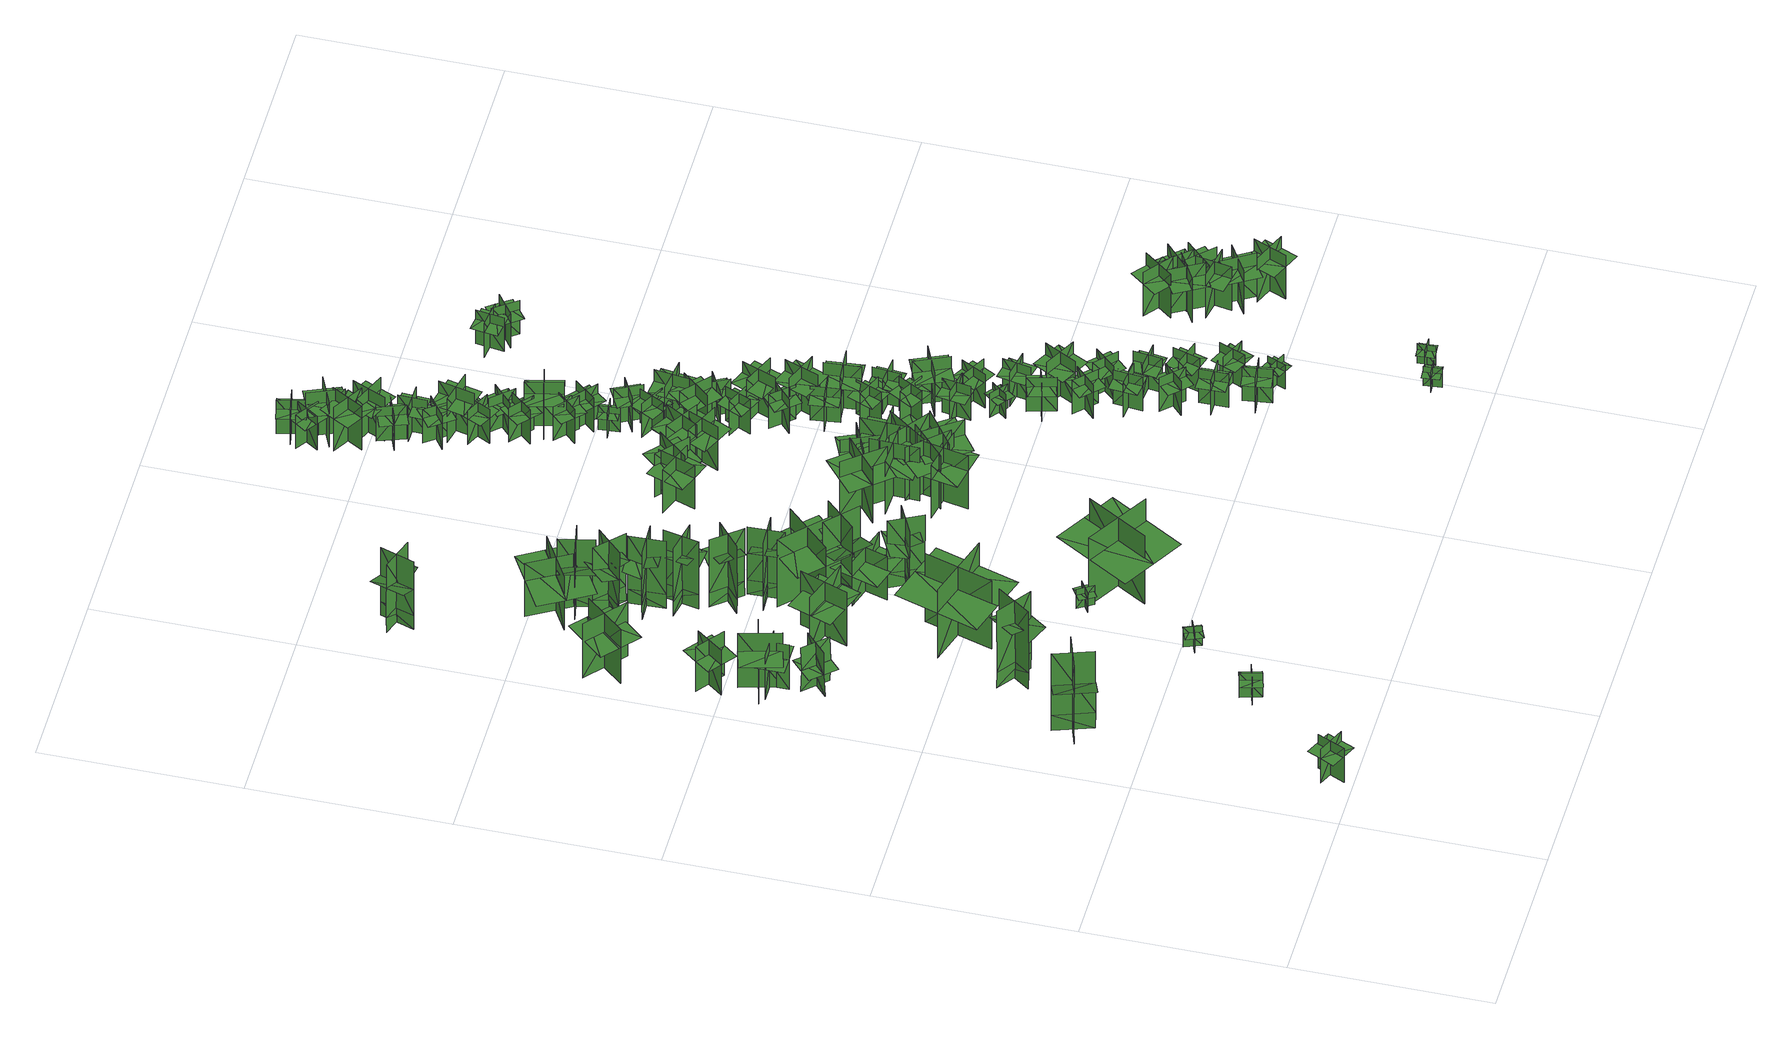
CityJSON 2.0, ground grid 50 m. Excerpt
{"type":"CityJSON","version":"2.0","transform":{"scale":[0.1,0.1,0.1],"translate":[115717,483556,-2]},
"CityObjects":{
"tree1":{"type":"SolitaryVegetationObject","geometry":[{"type":"MultiSurface","lod":"1","boundaries":[[[0,1,2]],[[0,2,3]],[[4,5,6]],[[4,6,7]],[[8,9,10]],[[8,10,11]],[[8,11,12]],[[8,12,13]]]}]},
"tree2":{"type":"SolitaryVegetationObject","geometry":[{"type":"MultiSurface","lod":"1","boundaries":[[[14,15,16]],[[14,16,17]],[[18,19,20]],[[18,20,21]],[[22,23,19]],[[22,19,18]],[[24,25,15]],[[24,15,14]],[[26,27,28]],[[26,28,29]],[[30,31,32]],[[30,32,33]]]}]},
"tree3":{"type":"SolitaryVegetationObject","geometry":[{"type":"MultiSurface","lod":"1","boundaries":[[[34,35,36]],[[34,36,37]],[[38,39,40]],[[38,40,41]],[[42,43,44]],[[42,44,45]],[[42,45,46]],[[42,46,47]]]}]},
"tree4":{"type":"SolitaryVegetationObject","geometry":[{"type":"MultiSurface","lod":"1","boundaries":[[[48,49,50]],[[48,50,51]],[[52,53,54]],[[52,54,55]],[[56,57,53]],[[56,53,52]],[[58,59,49]],[[58,49,48]],[[48,49,60]],[[48,60,61]],[[48,62,63]],[[48,63,49]]]}]},
"tree5":{"type":"SolitaryVegetationObject","geometry":[{"type":"MultiSurface","lod":"1","boundaries":[[[64,65,66]],[[64,66,67]],[[68,69,70]],[[68,70,71]],[[72,73,74]],[[72,74,75]],[[72,76,77]],[[72,77,73]]]}]},
"tree6":{"type":"SolitaryVegetationObject","geometry":[{"type":"MultiSurface","lod":"1","boundaries":[[[78,79,80]],[[78,80,81]],[[82,83,84]],[[82,84,85]],[[86,87,88]],[[86,88,89]],[[86,90,91]],[[86,91,87]]]}]},
"tree7":{"type":"SolitaryVegetationObject","geometry":[{"type":"MultiSurface","lod":"1","boundaries":[[[92,93,94]],[[92,94,95]],[[96,97,98]],[[96,98,99]],[[100,101,97]],[[100,97,96]],[[102,103,93]],[[102,93,92]],[[104,105,106]],[[104,106,107]],[[108,109,110]],[[108,110,111]]]}]},
"tree8":{"type":"SolitaryVegetationObject","geometry":[{"type":"MultiSurface","lod":"1","boundaries":[[[112,113,114]],[[112,114,115]],[[116,117,118]],[[116,118,119]],[[120,121,122]],[[120,122,123]],[[120,124,125]],[[120,125,121]]]}]},
"tree9":{"type":"SolitaryVegetationObject","geometry":[{"type":"MultiSurface","lod":"1","boundaries":[[[126,127,128]],[[126,128,129]],[[130,131,132]],[[130,132,133]],[[134,135,136]],[[134,136,137]],[[134,135,138]],[[134,138,139]]]}]},
"tree10":{"type":"SolitaryVegetationObject","geometry":[{"type":"MultiSurface","lod":"1","boundaries":[[[140,141,142]],[[140,142,143]],[[144,145,146]],[[144,146,147]],[[148,149,150]],[[148,150,151]],[[148,151,152]],[[148,152,153]]]}]},
"tree11":{"type":"SolitaryVegetationObject","geometry":[{"type":"MultiSurface","lod":"1","boundaries":[[[154,155,156]],[[154,156,157]],[[158,159,160]],[[158,160,161]],[[162,163,164]],[[162,164,165]],[[162,165,166]],[[162,166,167]]]}]},
"tree12":{"type":"SolitaryVegetationObject","geometry":[{"type":"MultiSurface","lod":"1","boundaries":[[[168,169,170]],[[168,170,171]],[[172,173,174]],[[172,174,175]],[[176,177,178]],[[176,178,179]],[[176,177,180]],[[176,180,181]]]}]},
"tree13":{"type":"SolitaryVegetationObject","geometry":[{"type":"MultiSurface","lod":"1","boundaries":[[[182,183,184]],[[182,184,185]],[[186,187,188]],[[186,188,189]],[[190,191,192]],[[190,192,193]],[[190,193,194]],[[190,194,195]]]}]},
"tree14":{"type":"SolitaryVegetationObject","geometry":[{"type":"MultiSurface","lod":"1","boundaries":[[[196,197,198]],[[196,198,199]],[[200,201,202]],[[200,202,203]],[[204,205,201]],[[204,201,200]],[[206,207,197]],[[206,197,196]],[[208,209,210]],[[208,210,211]],[[212,213,214]],[[212,214,215]]]}]},
"tree15":{"type":"SolitaryVegetationObject","geometry":[{"type":"MultiSurface","lod":"1","boundaries":[[[216,217,218]],[[216,218,219]],[[220,221,222]],[[220,222,223]],[[224,225,221]],[[224,221,220]],[[226,227,217]],[[226,217,216]],[[228,229,230]],[[228,230,231]],[[232,233,234]],[[232,234,235]]]}]},
"tree16":{"type":"SolitaryVegetationObject","geometry":[{"type":"MultiSurface","lod":"1","boundaries":[[[236,237,238]],[[236,238,239]],[[240,241,242]],[[240,242,243]],[[244,245,246]],[[244,246,247]],[[244,247,248]],[[244,248,249]]]}]},
"tree17":{"type":"SolitaryVegetationObject","geometry":[{"type":"MultiSurface","lod":"1","boundaries":[[[250,251,252]],[[250,252,253]],[[254,255,256]],[[254,256,257]],[[258,259,255]],[[258,255,254]],[[260,261,251]],[[260,251,250]],[[262,263,264]],[[262,264,265]],[[266,267,268]],[[266,268,269]]]}]},
"tree18":{"type":"SolitaryVegetationObject","geometry":[{"type":"MultiSurface","lod":"1","boundaries":[[[270,271,272]],[[270,272,273]],[[274,275,276]],[[274,276,277]],[[278,279,275]],[[278,275,274]],[[280,281,271]],[[280,271,270]],[[282,283,284]],[[282,284,285]],[[286,287,288]],[[286,288,289]]]}]},
"tree19":{"type":"SolitaryVegetationObject","geometry":[{"type":"MultiSurface","lod":"1","boundaries":[[[290,291,292]],[[290,292,293]],[[294,295,296]],[[294,296,297]],[[298,299,295]],[[298,295,294]],[[300,301,291]],[[300,291,290]],[[302,303,304]],[[302,304,305]],[[306,307,308]],[[306,308,309]]]}]},
"tree20":{"type":"SolitaryVegetationObject","geometry":[{"type":"MultiSurface","lod":"1","boundaries":[[[310,311,312]],[[310,312,313]],[[314,315,316]],[[314,316,317]],[[318,319,315]],[[318,315,314]],[[320,321,311]],[[320,311,310]],[[322,323,324]],[[322,324,325]],[[326,327,328]],[[326,328,329]]]}]},
"tree21":{"type":"SolitaryVegetationObject","geometry":[{"type":"MultiSurface","lod":"1","boundaries":[[[330,331,332]],[[330,332,333]],[[334,335,336]],[[334,336,337]],[[338,339,335]],[[338,335,334]],[[340,341,331]],[[340,331,330]],[[342,343,344]],[[342,344,345]],[[346,347,348]],[[346,348,349]]]}]},
"tree22":{"type":"SolitaryVegetationObject","geometry":[{"type":"MultiSurface","lod":"1","boundaries":[[[350,351,352]],[[350,352,353]],[[354,355,356]],[[354,356,357]],[[358,359,355]],[[358,355,354]],[[360,361,351]],[[360,351,350]],[[362,363,364]],[[362,364,365]],[[366,367,368]],[[366,368,369]]]}]},
"tree23":{"type":"SolitaryVegetationObject","geometry":[{"type":"MultiSurface","lod":"1","boundaries":[[[370,371,372]],[[370,372,373]],[[374,375,376]],[[374,376,377]],[[378,379,380]],[[378,380,381]],[[378,381,382]],[[378,382,383]]]}]},
"tree24":{"type":"SolitaryVegetationObject","geometry":[{"type":"MultiSurface","lod":"1","boundaries":[[[384,385,386]],[[384,386,387]],[[388,389,390]],[[388,390,391]],[[392,393,394]],[[392,394,395]],[[392,395,396]],[[392,396,397]]]}]},
"tree25":{"type":"SolitaryVegetationObject","geometry":[{"type":"MultiSurface","lod":"1","boundaries":[[[398,399,400]],[[398,400,401]],[[402,403,404]],[[402,404,405]],[[406,407,408]],[[406,408,409]],[[406,409,410]],[[406,410,411]]]}]},
"tree26":{"type":"SolitaryVegetationObject","geometry":[{"type":"MultiSurface","lod":"1","boundaries":[[[412,413,414]],[[412,414,415]],[[416,417,418]],[[416,418,419]],[[420,421,417]],[[420,417,416]],[[422,423,413]],[[422,413,412]],[[424,425,426]],[[424,426,427]],[[428,429,430]],[[428,430,431]]]}]},
"tree27":{"type":"SolitaryVegetationObject","geometry":[{"type":"MultiSurface","lod":"1","boundaries":[[[432,433,434]],[[432,434,435]],[[436,437,438]],[[436,438,439]],[[440,441,442]],[[440,442,443]],[[440,443,444]],[[440,444,445]]]}]},
"tree28":{"type":"SolitaryVegetationObject","geometry":[{"type":"MultiSurface","lod":"1","boundaries":[[[446,447,448]],[[446,448,449]],[[450,451,452]],[[450,452,453]],[[454,455,456]],[[454,456,457]],[[454,457,458]],[[454,458,459]]]}]},
"tree29":{"type":"SolitaryVegetationObject","geometry":[{"type":"MultiSurface","lod":"1","boundaries":[[[460,461,462]],[[460,462,463]],[[464,465,466]],[[464,466,467]],[[468,469,470]],[[468,470,471]],[[468,471,472]],[[468,472,473]]]}]},
"tree30":{"type":"SolitaryVegetationObject","geometry":[{"type":"MultiSurface","lod":"1","boundaries":[[[474,475,476]],[[474,476,477]],[[478,479,480]],[[478,480,481]],[[482,483,484]],[[482,484,485]],[[482,485,486]],[[482,486,487]]]}]},
"tree31":{"type":"SolitaryVegetationObject","geometry":[{"type":"MultiSurface","lod":"1","boundaries":[[[488,489,490]],[[488,490,491]],[[492,493,494]],[[492,494,495]],[[496,497,498]],[[496,498,499]],[[496,499,500]],[[496,500,501]]]}]},
"tree32":{"type":"SolitaryVegetationObject","geometry":[{"type":"MultiSurface","lod":"1","boundaries":[[[502,503,504]],[[502,504,505]],[[506,507,508]],[[506,508,509]],[[510,511,512]],[[510,512,513]],[[510,513,514]],[[510,514,515]]]}]},
"tree33":{"type":"SolitaryVegetationObject","geometry":[{"type":"MultiSurface","lod":"1","boundaries":[[[516,517,518]],[[516,518,519]],[[520,521,522]],[[520,522,523]],[[524,525,526]],[[524,526,527]],[[524,527,528]],[[524,528,529]]]}]},
"tree34":{"type":"SolitaryVegetationObject","geometry":[{"type":"MultiSurface","lod":"1","boundaries":[[[530,531,532]],[[530,532,533]],[[534,535,536]],[[534,536,537]],[[538,539,540]],[[538,540,541]],[[538,541,542]],[[538,542,543]]]}]},
"tree35":{"type":"SolitaryVegetationObject","geometry":[{"type":"MultiSurface","lod":"1","boundaries":[[[544,545,546]],[[544,546,547]],[[548,549,550]],[[548,550,551]],[[552,553,554]],[[552,554,555]],[[552,555,556]],[[552,556,557]]]}]},
"tree36":{"type":"SolitaryVegetationObject","geometry":[{"type":"MultiSurface","lod":"1","boundaries":[[[558,559,560]],[[558,560,561]],[[562,563,564]],[[562,564,565]],[[566,567,568]],[[566,568,569]],[[566,569,570]],[[566,570,571]]]}]},
"tree37":{"type":"SolitaryVegetationObject","geometry":[{"type":"MultiSurface","lod":"1","boundaries":[[[572,573,574]],[[572,574,575]],[[576,577,578]],[[576,578,579]],[[580,581,582]],[[580,582,583]],[[580,583,584]],[[580,584,585]]]}]},
"tree38":{"type":"SolitaryVegetationObject","geometry":[{"type":"MultiSurface","lod":"1","boundaries":[[[586,587,588]],[[586,588,589]],[[590,591,592]],[[590,592,593]],[[594,595,596]],[[594,596,597]],[[594,597,598]],[[594,598,599]]]}]},
"tree39":{"type":"SolitaryVegetationObject","geometry":[{"type":"MultiSurface","lod":"1","boundaries":[[[600,601,602]],[[600,602,603]],[[604,605,606]],[[604,606,607]],[[608,609,610]],[[608,610,611]],[[608,611,612]],[[608,612,613]]]}]},
"tree40":{"type":"SolitaryVegetationObject","geometry":[{"type":"MultiSurface","lod":"1","boundaries":[[[614,615,616]],[[614,616,617]],[[618,619,620]],[[618,620,621]],[[622,623,624]],[[622,624,625]],[[622,625,626]],[[622,626,627]]]}]},
"tree41":{"type":"SolitaryVegetationObject","geometry":[{"type":"MultiSurface","lod":"1","boundaries":[[[628,629,630]],[[628,630,631]],[[632,633,634]],[[632,634,635]],[[636,637,638]],[[636,638,639]],[[636,639,640]],[[636,640,641]]]}]},
"tree42":{"type":"SolitaryVegetationObject","geometry":[{"type":"MultiSurface","lod":"1","boundaries":[[[642,643,644]],[[642,644,645]],[[646,647,648]],[[646,648,649]],[[650,651,652]],[[650,652,653]],[[650,653,654]],[[650,654,655]]]}]},
"tree43":{"type":"SolitaryVegetationObject","geometry":[{"type":"MultiSurface","lod":"1","boundaries":[[[656,657,658]],[[656,658,659]],[[660,661,662]],[[660,662,663]],[[664,665,666]],[[664,666,667]],[[664,667,668]],[[664,668,669]]]}]},
"tree44":{"type":"SolitaryVegetationObject","geometry":[{"type":"MultiSurface","lod":"1","boundaries":[[[670,671,672]],[[670,672,673]],[[674,675,676]],[[674,676,677]],[[678,679,680]],[[678,680,681]],[[678,681,682]],[[678,682,683]]]}]},
"tree45":{"type":"SolitaryVegetationObject","geometry":[{"type":"MultiSurface","lod":"1","boundaries":[[[684,685,686]],[[684,686,687]],[[688,689,690]],[[688,690,691]],[[692,693,694]],[[692,694,695]],[[692,695,696]],[[692,696,697]]]}]},
"tree46":{"type":"SolitaryVegetationObject","geometry":[{"type":"MultiSurface","lod":"1","boundaries":[[[698,699,700]],[[698,700,701]],[[702,703,704]],[[702,704,705]],[[706,707,708]],[[706,708,709]],[[706,709,710]],[[706,710,711]]]}]},
"tree47":{"type":"SolitaryVegetationObject","geometry":[{"type":"MultiSurface","lod":"1","boundaries":[[[712,713,714]],[[712,714,715]],[[716,717,718]],[[716,718,719]],[[720,721,722]],[[720,722,723]],[[720,723,724]],[[720,724,725]]]}]},
"tree48":{"type":"SolitaryVegetationObject","geometry":[{"type":"MultiSurface","lod":"1","boundaries":[[[726,727,728]],[[726,728,729]],[[730,731,732]],[[730,732,733]],[[734,735,736]],[[734,736,737]],[[734,737,738]],[[734,738,739]]]}]},
"tree49":{"type":"SolitaryVegetationObject","geometry":[{"type":"MultiSurface","lod":"1","boundaries":[[[740,741,742]],[[740,742,743]],[[744,745,746]],[[744,746,747]],[[748,749,750]],[[748,750,751]],[[748,751,752]],[[748,752,753]]]}]},
"tree50":{"type":"SolitaryVegetationObject","geometry":[{"type":"MultiSurface","lod":"1","boundaries":[[[754,755,756]],[[754,756,757]],[[758,759,760]],[[758,760,761]],[[762,763,764]],[[762,764,765]],[[762,765,766]],[[762,766,767]]]}]},
"tree51":{"type":"SolitaryVegetationObject","geometry":[{"type":"MultiSurface","lod":"1","boundaries":[[[768,769,770]],[[768,770,771]],[[772,773,774]],[[772,774,775]],[[776,777,778]],[[776,778,779]],[[776,779,780]],[[776,780,781]]]}]},
"tree52":{"type":"SolitaryVegetationObject","geometry":[{"type":"MultiSurface","lod":"1","boundaries":[[[782,783,784]],[[782,784,785]],[[786,787,788]],[[786,788,789]],[[790,791,792]],[[790,792,793]],[[790,793,794]],[[790,794,795]]]}]},
"tree53":{"type":"SolitaryVegetationObject","geometry":[{"type":"MultiSurface","lod":"1","boundaries":[[[796,797,798]],[[796,798,799]],[[800,801,802]],[[800,802,803]],[[804,805,806]],[[804,806,807]],[[804,807,808]],[[804,808,809]]]}]},
"tree54":{"type":"SolitaryVegetationObject","geometry":[{"type":"MultiSurface","lod":"1","boundaries":[[[810,811,812]],[[810,812,813]],[[814,815,816]],[[814,816,817]],[[818,819,820]],[[818,820,821]],[[818,821,822]],[[818,822,823]]]}]},
"tree55":{"type":"SolitaryVegetationObject","geometry":[{"type":"MultiSurface","lod":"1","boundaries":[[[824,825,826]],[[824,826,827]],[[828,829,830]],[[828,830,831]],[[832,833,834]],[[832,834,835]],[[832,835,836]],[[832,836,837]]]}]},
"tree56":{"type":"SolitaryVegetationObject","geometry":[{"type":"MultiSurface","lod":"1","boundaries":[[[838,839,840]],[[838,840,841]],[[842,843,844]],[[842,844,845]],[[846,847,848]],[[846,848,849]],[[846,849,850]],[[846,850,851]]]}]},
"tree57":{"type":"SolitaryVegetationObject","geometry":[{"type":"MultiSurface","lod":"1","boundaries":[[[852,853,854]],[[852,854,855]],[[856,857,858]],[[856,858,859]],[[860,861,862]],[[860,862,863]],[[860,863,864]],[[860,864,865]]]}]},
"tree58":{"type":"SolitaryVegetationObject","geometry":[{"type":"MultiSurface","lod":"1","boundaries":[[[866,867,868]],[[866,868,869]],[[870,871,872]],[[870,872,873]],[[874,875,876]],[[874,876,877]],[[874,877,878]],[[874,878,879]]]}]},
"tree59":{"type":"SolitaryVegetationObject","geometry":[{"type":"MultiSurface","lod":"1","boundaries":[[[880,881,882]],[[880,882,883]],[[884,885,886]],[[884,886,887]],[[888,889,890]],[[888,890,891]],[[888,891,892]],[[888,892,893]]]}]},
"tree60":{"type":"SolitaryVegetationObject","geometry":[{"type":"MultiSurface","lod":"1","boundaries":[[[894,895,896]],[[894,896,897]],[[898,899,900]],[[898,900,901]],[[902,903,904]],[[902,904,905]],[[902,905,906]],[[902,906,907]]]}]},
"tree61":{"type":"SolitaryVegetationObject","geometry":[{"type":"MultiSurface","lod":"1","boundaries":[[[908,909,910]],[[908,910,911]],[[912,913,914]],[[912,914,915]],[[916,917,918]],[[916,918,919]],[[916,919,920]],[[916,920,921]]]}]},
"tree62":{"type":"SolitaryVegetationObject","geometry":[{"type":"MultiSurface","lod":"1","boundaries":[[[922,923,924]],[[922,924,925]],[[926,927,928]],[[926,928,929]],[[930,931,932]],[[930,932,933]],[[930,933,934]],[[930,934,935]]]}]},
"tree63":{"type":"SolitaryVegetationObject","geometry":[{"type":"MultiSurface","lod":"1","boundaries":[[[936,937,938]],[[936,938,939]],[[940,941,942]],[[940,942,943]],[[944,945,946]],[[944,946,947]],[[944,947,948]],[[944,948,949]]]}]},
"tree64":{"type":"SolitaryVegetationObject","geometry":[{"type":"MultiSurface","lod":"1","boundaries":[[[950,951,952]],[[950,952,953]],[[954,955,956]],[[954,956,957]],[[958,959,960]],[[958,960,961]],[[958,961,962]],[[958,962,963]]]}]},
"tree65":{"type":"SolitaryVegetationObject","geometry":[{"type":"MultiSurface","lod":"1","boundaries":[[[964,965,966]],[[964,966,967]],[[968,969,970]],[[968,970,971]],[[972,973,974]],[[972,974,975]],[[972,975,976]],[[972,976,977]]]}]},
"tree66":{"type":"SolitaryVegetationObject","geometry":[{"type":"MultiSurface","lod":"1","boundaries":[[[978,979,980]],[[978,980,981]],[[982,983,984]],[[982,984,985]],[[986,987,988]],[[986,988,989]],[[986,989,990]],[[986,990,991]]]}]},
"tree67":{"type":"SolitaryVegetationObject","geometry":[{"type":"MultiSurface","lod":"1","boundaries":[[[992,993,994]],[[992,994,995]],[[996,997,998]],[[996,998,999]],[[1000,1001,1002]],[[1000,1002,1003]],[[1000,1003,1004]],[[1000,1004,1005]]]}]},
"tree68":{"type":"SolitaryVegetationObject","geometry":[{"type":"MultiSurface","lod":"1","boundaries":[[[1006,1007,1008]],[[1006,1008,1009]],[[1010,1011,1012]],[[1010,1012,1013]],[[1014,1015,1016]],[[1014,1016,1017]],[[1014,1017,1018]],[[1014,1018,1019]]]}]},
"tree69":{"type":"SolitaryVegetationObject","geometry":[{"type":"MultiSurface","lod":"1","boundaries":[[[1020,1021,1022]],[[1020,1022,1023]],[[1024,1025,1026]],[[1024,1026,1027]],[[1028,1029,1030]],[[1028,1030,1031]],[[1028,1031,1032]],[[1028,1032,1033]]]}]},
"tree70":{"type":"SolitaryVegetationObject","geometry":[{"type":"MultiSurface","lod":"1","boundaries":[[[1034,1035,1036]],[[1034,1036,1037]],[[1038,1039,1040]],[[1038,1040,1041]],[[1042,1043,1044]],[[1042,1044,1045]],[[1042,1045,1046]],[[1042,1046,1047]]]}]},
"tree71":{"type":"SolitaryVegetationObject","geometry":[{"type":"MultiSurface","lod":"1","boundaries":[[[1048,1049,1050]],[[1048,1050,1051]],[[1052,1053,1054]],[[1052,1054,1055]],[[1056,1057,1058]],[[1056,1058,1059]],[[1056,1059,1060]],[[1056,1060,1061]]]}]},
"tree72":{"type":"SolitaryVegetationObject","geometry":[{"type":"MultiSurface","lod":"1","boundaries":[[[1062,1063,1064]],[[1062,1064,1065]],[[1066,1067,1068]],[[1066,1068,1069]],[[1070,1071,1072]],[[1070,1072,1073]],[[1070,1073,1074]],[[1070,1074,1075]]]}]},
"tree73":{"type":"SolitaryVegetationObject","geometry":[{"type":"MultiSurface","lod":"1","boundaries":[[[1076,1077,1078]],[[1076,1078,1079]],[[1080,1081,1082]],[[1080,1082,1083]],[[1084,1085,1086]],[[1084,1086,1087]],[[1084,1087,1088]],[[1084,1088,1089]]]}]},
"tree74":{"type":"SolitaryVegetationObject","geometry":[{"type":"MultiSurface","lod":"1","boundaries":[[[1090,1091,1092]],[[1090,1092,1093]],[[1094,1095,1096]],[[1094,1096,1097]],[[1098,1099,1100]],[[1098,1100,1101]],[[1098,1101,1102]],[[1098,1102,1103]]]}]},
"tree75":{"type":"SolitaryVegetationObject","geometry":[{"type":"MultiSurface","lod":"1","boundaries":[[[1104,1105,1106]],[[1104,1106,1107]],[[1108,1109,1110]],[[1108,1110,1111]],[[1112,1113,1114]],[[1112,1114,1115]],[[1112,1115,1116]],[[1112,1116,1117]]]}]},
"tree76":{"type":"SolitaryVegetationObject","geometry":[{"type":"MultiSurface","lod":"1","boundaries":[[[1118,1119,1120]],[[1118,1120,1121]],[[1122,1123,1124]],[[1122,1124,1125]],[[1126,1127,1128]],[[1126,1128,1129]],[[1126,1129,1130]],[[1126,1130,1131]]]}]},
"tree77":{"type":"SolitaryVegetationObject","geometry":[{"type":"MultiSurface","lod":"1","boundaries":[[[1132,1133,1134]],[[1132,1134,1135]],[[1136,1137,1138]],[[1136,1138,1139]],[[1140,1141,1142]],[[1140,1142,1143]],[[1140,1143,1144]],[[1140,1144,1145]]]}]},
"tree78":{"type":"SolitaryVegetationObject","geometry":[{"type":"MultiSurface","lod":"1","boundaries":[[[1146,1147,1148]],[[1146,1148,1149]],[[1150,1151,1152]],[[1150,1152,1153]],[[1154,1155,1156]],[[1154,1156,1157]],[[1154,1157,1158]],[[1154,1158,1159]]]}]},
"tree79":{"type":"SolitaryVegetationObject","geometry":[{"type":"MultiSurface","lod":"1","boundaries":[[[1160,1161,1162]],[[1160,1162,1163]],[[1164,1165,1166]],[[1164,1166,1167]],[[1168,1169,1170]],[[1168,1170,1171]],[[1168,1171,1172]],[[1168,1172,1173]]]}]},
"tree80":{"type":"SolitaryVegetationObject","geometry":[{"type":"MultiSurface","lod":"1","boundaries":[[[1174,1175,1176]],[[1174,1176,1177]],[[1178,1179,1180]],[[1178,1180,1181]],[[1182,1183,1184]],[[1182,1184,1185]],[[1182,1185,1186]],[[1182,1186,1187]]]}]},
"tree81":{"type":"SolitaryVegetationObject","geometry":[{"type":"MultiSurface","lod":"1","boundaries":[[[1188,1189,1190]],[[1188,1190,1191]],[[1192,1193,1194]],[[1192,1194,1195]],[[1196,1197,1198]],[[1196,1198,1199]],[[1196,1199,1200]],[[1196,1200,1201]]]}]},
"tree82":{"type":"SolitaryVegetationObject","geometry":[{"type":"MultiSurface","lod":"1","boundaries":[[[1202,1203,1204]],[[1202,1204,1205]],[[1206,1207,1208]],[[1206,1208,1209]],[[1210,1211,1212]],[[1210,1212,1213]],[[1210,1213,1214]],[[1210,1214,1215]]]}]},
"tree83":{"type":"SolitaryVegetationObject","geometry":[{"type":"MultiSurface","lod":"1","boundaries":[[[1216,1217,1218]],[[1216,1218,1219]],[[1220,1221,1222]],[[1220,1222,1223]],[[1224,1225,1226]],[[1224,1226,1227]],[[1224,1227,1228]],[[1224,1228,1229]]]}]},
"tree84":{"type":"SolitaryVegetationObject","geometry":[{"type":"MultiSurface","lod":"1","boundaries":[[[1230,1231,1232]],[[1230,1232,1233]],[[1234,1235,1236]],[[1234,1236,1237]],[[1238,1239,1240]],[[1238,1240,1241]],[[1238,1241,1242]],[[1238,1242,1243]]]}]},
"tree85":{"type":"SolitaryVegetationObject","geometry":[{"type":"MultiSurface","lod":"1","boundaries":[[[1244,1245,1246]],[[1244,1246,1247]],[[1248,1249,1250]],[[1248,1250,1251]],[[1252,1253,1254]],[[1252,1254,1255]],[[1252,1255,1256]],[[1252,1256,1257]]]}]},
"tree86":{"type":"SolitaryVegetationObject","geometry":[{"type":"MultiSurface","lod":"1","boundaries":[[[1258,1259,1260]],[[1258,1260,1261]],[[1262,1263,1264]],[[1262,1264,1265]],[[1266,1267,1268]],[[1266,1268,1269]],[[1266,1269,1270]],[[1266,1270,1271]]]}]},
"tree87":{"type":"SolitaryVegetationObject","geometry":[{"type":"MultiSurface","lod":"1","boundaries":[[[1272,1273,1274]],[[1272,1274,1275]],[[1276,1277,1278]],[[1276,1278,1279]],[[1280,1281,1282]],[[1280,1282,1283]],[[1280,1283,1284]],[[1280,1284,1285]]]}]},
"tree88":{"type":"SolitaryVegetationObject","geometry":[{"type":"MultiSurface","lod":"1","boundaries":[[[1286,1287,1288]],[[1286,1288,1289]],[[1290,1291,1292]],[[1290,1292,1293]],[[1294,1295,1296]],[[1294,1296,1297]],[[1294,1297,1298]],[[1294,1298,1299]]]}]},
"tree89":{"type":"SolitaryVegetationObject","geometry":[{"type":"MultiSurface","lod":"1","boundaries":[[[1300,1301,1302]],[[1300,1302,1303]],[[1304,1305,1306]],[[1304,1306,1307]],[[1308,1309,1310]],[[1308,1310,1311]],[[1308,1311,1312]],[[1308,1312,1313]]]}]},
"tree90":{"type":"SolitaryVegetationObject","geometry":[{"type":"MultiSurface","lod":"1","boundaries":[[[1314,1315,1316]],[[1314,1316,1317]],[[1318,1319,1320]],[[1318,1320,1321]],[[1322,1323,1324]],[[1322,1324,1325]],[[1322,1325,1326]],[[1322,1326,1327]]]}]},
"tree91":{"type":"SolitaryVegetationObject","geometry":[{"type":"MultiSurface","lod":"1","boundaries":[[[1328,1329,1330]],[[1328,1330,1331]],[[1332,1333,1334]],[[1332,1334,1335]],[[1336,1337,1338]],[[1336,1338,1339]],[[1336,1339,1340]],[[1336,1340,1341]]]}]},
"tree92":{"type":"SolitaryVegetationObject","geometry":[{"type":"MultiSurface","lod":"1","boundaries":[[[1342,1343,1344]],[[1342,1344,1345]],[[1346,1347,1348]],[[1346,1348,1349]],[[1350,1351,1352]],[[1350,1352,1353]],[[1350,1353,1354]],[[1350,1354,1355]]]}]},
"tree93":{"type":"SolitaryVegetationObject","geometry":[{"type":"MultiSurface","lod":"1","boundaries":[[[1356,1357,1358]],[[1356,1358,1359]],[[1360,1361,1362]],[[1360,1362,1363]],[[1364,1365,1366]],[[1364,1366,1367]],[[1364,1367,1368]],[[1364,1368,1369]]]}]},
"tree94":{"type":"SolitaryVegetationObject","geometry":[{"type":"MultiSurface","lod":"1","boundaries":[[[1370,1371,1372]],[[1370,1372,1373]],[[1374,1375,1376]],[[1374,1376,1377]],[[1378,1379,1380]],[[1378,1380,1381]],[[1378,1381,1382]],[[1378,1382,1383]]]}]},
"tree95":{"type":"SolitaryVegetationObject","geometry":[{"type":"MultiSurface","lod":"1","boundaries":[[[1384,1385,1386]],[[1384,1386,1387]],[[1388,1389,1390]],[[1388,1390,1391]],[[1392,1393,1394]],[[1392,1394,1395]],[[1392,1395,1396]],[[1392,1396,1397]]]}]},
"tree96":{"type":"SolitaryVegetationObject","geometry":[{"type":"MultiSurface","lod":"1","boundaries":[[[1398,1399,1400]],[[1398,1400,1401]],[[1402,1403,1404]],[[1402,1404,1405]],[[1406,1407,1408]],[[1406,1408,1409]],[[1406,1409,1410]],[[1406,1410,1411]]]}]},
"tree97":{"type":"SolitaryVegetationObject","geometry":[{"type":"MultiSurface","lod":"1","boundaries":[[[1412,1413,1414]],[[1412,1414,1415]],[[1416,1417,1418]],[[1416,1418,1419]],[[1420,1421,1422]],[[1420,1422,1423]],[[1420,1423,1424]],[[1420,1424,1425]]]}]}
},
"vertices":[
[163,92,19],[131,21,19],[131,21,127],[163,92,127],[115,74,19],[185,42,19],[185,42,127],[115,74,127],[115,74,97],[99,39,97],[169,7,97],[185,42,97],[201,77,97],[131,109,97],
[148,621,89],[114,719,89],[116,720,284],[149,622,284],[183,691,89],[85,658,89],[85,657,284],[183,690,284],[183,690,38],[85,657,38],[149,622,38],[116,720,38],[149,621,184],[115,719,184],[65,702,203],[99,604,203],[120,706,215],[146,633,215],[183,646,225],[157,719,225],
[343,295,9],[397,310,9],[397,310,86],[343,295,86],[375,277,9],[360,330,9],[360,330,86],[375,277,86],[375,277,65],[402,285,65],[387,338,65],[360,330,65],[334,323,65],[349,270,65],
[120,1266,88],[176,1318,88],[149,1347,88],[93,1295,88],[121,1319,88],[173,1263,88],[176,1266,158],[124,1322,158],[124,1322,18],[176,1266,18],[122,1263,18],[178,1315,18],[176,1318,158],[120,1266,158],[146,1237,88],[202,1289,88],
[61,1407,16],[161,1433,16],[161,1433,189],[61,1407,189],[130,1367,16],[103,1468,16],[103,1468,189],[130,1367,189],[130,1367,133],[103,1468,133],[48,1453,133],[75,1352,133],[185,1381,133],[158,1482,133],
[79,1396,16],[164,1397,16],[164,1397,158],[79,1396,158],[126,1350,16],[125,1436,16],[125,1436,158],[126,1350,158],[126,1350,112],[125,1436,112],[78,1435,112],[79,1350,112],[172,1351,112],[172,1436,112],
[317,893,73],[257,809,73],[256,810,268],[316,894,268],[240,880,74],[324,820,74],[325,821,268],[241,881,268],[241,881,22],[325,821,22],[316,894,22],[256,810,22],[316,893,168],[256,809,168],[299,778,187],[359,863,187],[264,821,199],[309,884,199],[277,907,210],[232,843,210],
[70,1499,16],[122,1567,16],[122,1567,158],[70,1499,158],[135,1508,16],[67,1560,16],[67,1560,158],[135,1508,158],[135,1508,112],[67,1560,112],[39,1523,112],[107,1471,112],[163,1545,112],[96,1597,112],
[131,1832,20],[46,1734,20],[46,1734,193],[131,1832,193],[43,1825,20],[141,1741,20],[141,1741,193],[43,1825,193],[128,1835,135],[43,1737,135],[92,1695,135],[176,1792,135],[3,1771,135],[88,1869,135],
[505,455,14],[489,496,14],[489,496,76],[505,455,76],[517,482,14],[476,466,14],[476,466,76],[517,482,76],[517,482,59],[509,503,59],[468,486,59],[476,466,59],[484,445,59],[525,462,59],
[311,1041,18],[311,1041,235],[490,986,235],[490,986,18],[424,1098,18],[424,1098,235],[371,926,235],[371,926,18],[432,1124,164],[343,1152,164],[276,938,164],[366,910,164],[455,882,164],[522,1097,164],
[257,1334,22],[379,1290,22],[379,1290,194],[257,1334,194],[295,1254,22],[339,1376,22],[339,1376,194],[295,1254,194],[256,1330,136],[377,1286,136],[399,1347,136],[278,1391,136],[360,1237,136],[238,1280,136],
[546,767,23],[569,729,23],[569,729,84],[546,767,84],[539,738,23],[577,762,23],[577,762,84],[539,738,84],[539,738,67],[551,719,67],[589,743,67],[577,762,67],[565,780,67],[528,757,67],
[104,2245,68],[132,2331,68],[133,2331,239],[105,2245,239],[165,2276,69],[79,2304,69],[79,2303,239],[165,2275,239],[165,2275,23],[79,2303,23],[105,2245,23],[133,2331,23],[105,2245,151],[133,2331,151],[89,2345,168],[61,2259,168],[129,2319,178],[109,2254,178],[141,2244,188],[162,2309,188],
[253,1790,65],[317,1855,65],[318,1854,235],[254,1789,235],[322,1791,66],[257,1854,66],[256,1854,235],[321,1790,235],[321,1790,20],[256,1854,20],[254,1789,20],[318,1854,20],[254,1790,148],[317,1854,148],[284,1887,165],[221,1822,165],[309,1845,175],[261,1797,175],[286,1773,184],[333,1822,184],
[287,1880,19],[287,1880,189],[213,2006,189],[213,2006,19],[191,1906,19],[191,1906,189],[314,1978,189],[314,1978,19],[172,1895,134],[210,1832,134],[362,1921,134],[325,1985,134],[287,2048,134],[135,1959,134],
[268,1739,65],[359,1744,65],[359,1742,235],[268,1738,235],[319,1693,65],[314,1784,65],[314,1784,235],[318,1693,235],[318,1693,20],[314,1784,20],[268,1738,20],[359,1742,20],[268,1739,148],[359,1743,148],[357,1789,164],[266,1785,164],[346,1742,175],[278,1738,175],[280,1704,184],[348,1708,184],
[282,1852,65],[264,1941,65],[265,1941,235],[283,1853,235],[320,1909,65],[231,1891,65],[231,1890,235],[320,1908,235],[320,1908,20],[231,1890,20],[283,1853,20],[265,1941,20],[283,1852,148],[265,1941,148],[219,1932,164],[238,1843,164],[267,1929,175],[281,1863,175],[315,1870,184],[301,1936,184],
[356,1709,64],[338,1620,64],[336,1620,234],[355,1709,234],[299,1672,64],[387,1653,64],[387,1654,234],[299,1672,234],[299,1672,19],[387,1654,19],[355,1709,19],[336,1620,19],[355,1709,147],[337,1620,147],[382,1611,163],[401,1699,163],[339,1632,174],[353,1699,174],[319,1706,183],[305,1639,183],
[349,1598,64],[407,1528,64],[406,1527,234],[348,1597,234],[342,1529,65],[412,1587,65],[411,1588,234],[342,1530,234],[342,1530,19],[411,1588,19],[348,1597,19],[406,1527,19],[348,1597,147],[406,1527,147],[442,1557,164],[384,1626,164],[398,1537,174],[354,1589,174],[328,1567,183],[372,1515,183],
[512,1276,71],[437,1347,71],[438,1348,265],[513,1277,265],[511,1354,71],[439,1279,71],[440,1278,265],[511,1353,265],[511,1353,19],[440,1278,19],[513,1277,19],[438,1348,19],[513,1276,166],[438,1348,166],[401,1310,184],[477,1238,184],[448,1338,196],[505,1285,196],[532,1314,207],[475,1367,207],
[413,1523,64],[417,1432,64],[416,1432,234],[412,1522,234],[367,1473,64],[457,1476,64],[457,1477,234],[367,1473,234],[367,1473,19],[457,1477,19],[412,1522,19],[416,1432,19],[413,1523,147],[416,1432,147],[462,1434,163],[459,1524,163],[416,1444,174],[412,1512,174],[378,1511,183],[381,1443,183],
[502,1338,15],[390,1445,15],[390,1445,230],[502,1338,230],[500,1441,15],[393,1329,15],[393,1329,230],[500,1441,230],[500,1441,170],[444,1494,170],[337,1382,170],[393,1329,170],[449,1275,170],[556,1387,170],
[736,648,10],[736,648,227],[575,744,227],[575,744,10],[613,619,10],[613,619,227],[705,774,227],[705,774,10],[599,595,156],[679,548,156],[794,741,156],[714,788,156],[633,836,156],[518,643,156],
[434,1276,18],[434,1276,158],[548,1240,158],[548,1240,18],[506,1312,18],[506,1312,158],[472,1202,158],[472,1202,18],[512,1329,113],[454,1347,113],[411,1210,113],[469,1192,113],[526,1174,113],[569,1311,113],
[485,1152,66],[566,1193,66],[567,1192,236],[486,1151,236],[550,1131,66],[510,1212,66],[509,1211,236],[550,1130,236],[550,1130,21],[509,1211,21],[486,1151,21],[567,1192,21],[486,1152,149],[567,1192,149],[546,1234,165],[465,1193,165],[556,1187,176],[495,1156,176],[511,1125,185],[571,1156,185],
[701,749,10],[656,717,10],[656,717,87],[701,749,87],[664,755,10],[697,710,10],[697,710,87],[664,755,87],[664,755,65],[642,739,65],[674,694,65],[697,710,65],[719,727,65],[687,772,65],
[727,1379,16],[805,1285,16],[805,1285,185],[727,1379,185],[719,1298,16],[812,1376,16],[812,1376,185],[719,1298,185],[719,1298,138],[758,1251,138],[851,1329,138],[812,1376,138],[773,1423,138],[680,1345,138],
[891,1147,12],[772,1171,12],[772,1171,181],[891,1147,181],[847,1215,12],[823,1095,12],[823,1095,181],[847,1215,181],[847,1215,134],[787,1227,134],[763,1107,134],[823,1095,134],[882,1083,134],[906,1203,134],
[879,1273,14],[757,1277,14],[757,1277,183],[879,1273,183],[824,1332,14],[820,1211,14],[820,1211,183],[824,1332,183],[824,1332,136],[763,1334,136],[759,1212,136],[820,1211,136],[881,1209,136],[885,1330,136],
[724,1744,19],[630,1779,19],[630,1779,157],[724,1744,157],[696,1805,19],[662,1711,19],[662,1711,157],[696,1805,157],[696,1805,118],[650,1822,118],[615,1729,118],[662,1711,118],[708,1694,118],[743,1787,118],
[894,1240,15],[805,1157,15],[805,1157,184],[894,1240,184],[813,1243,15],[896,1154,15],[896,1154,184],[813,1243,184],[813,1243,137],[768,1202,137],[851,1113,137],[896,1154,137],[940,1196,137],[857,1285,137],
[689,1741,18],[754,1816,18],[754,1816,156],[689,1741,156],[755,1746,18],[680,1811,18],[680,1811,156],[755,1746,156],[755,1746,117],[788,1783,117],[712,1848,117],[680,1811,117],[647,1773,117],[723,1708,117],
[946,1218,16],[847,1147,16],[847,1147,185],[946,1218,185],[866,1231,16],[937,1132,16],[937,1132,185],[866,1231,185],[866,1231,138],[816,1196,138],[887,1097,138],[937,1132,138],[986,1168,138],[915,1267,138],
[832,1404,16],[872,1313,16],[872,1313,154],[832,1404,154],[807,1342,16],[899,1382,16],[899,1382,154],[807,1342,154],[807,1342,115],[827,1297,115],[919,1337,115],[899,1382,115],[878,1428,115],[787,1388,115],
[840,1289,15],[938,1217,15],[938,1217,185],[840,1289,185],[851,1209,15],[924,1307,15],[924,1307,185],[851,1209,185],[851,1209,137],[900,1173,137],[973,1271,137],[924,1307,137],[875,1343,137],[803,1245,137],
[881,1249,15],[885,1370,15],[885,1370,185],[881,1249,185],[941,1304,15],[819,1307,15],[819,1307,185],[941,1304,185],[941,1304,137],[942,1365,137],[821,1368,137],[819,1307,137],[817,1246,137],[939,1243,137],
[804,1691,16],[846,1782,16],[846,1782,155],[804,1691,155],[867,1714,16],[776,1755,16],[776,1755,155],[867,1714,155],[867,1714,116],[887,1759,116],[797,1801,116],[776,1755,116],[755,1710,116],[846,1669,116],
[798,1740,17],[849,1826,17],[849,1826,156],[798,1740,156],[863,1756,17],[777,1807,17],[777,1807,156],[863,1756,156],[863,1756,117],[888,1799,117],[803,1850,117],[777,1807,117],[752,1764,117],[837,1713,117],
[717,2329,17],[775,2372,17],[775,2372,125],[717,2329,125],[769,2322,17],[727,2379,17],[727,2379,125],[769,2322,125],[769,2322,97],[797,2342,97],[754,2400,97],[727,2379,97],[699,2359,97],[741,2301,97],
[708,2485,16],[733,2418,16],[733,2418,124],[708,2485,124],[687,2437,16],[754,2463,16],[754,2463,124],[687,2437,124],[687,2437,96],[699,2405,96],[766,2431,96],[754,2463,96],[741,2495,96],[674,2470,96],
[831,2190,17],[785,2136,17],[785,2136,126],[831,2190,126],[779,2186,17],[834,2139,17],[834,2139,126],[779,2186,126],[779,2186,97],[757,2160,97],[811,2113,97],[834,2139,97],[856,2165,97],[802,2212,97],
[864,2089,14],[815,2036,14],[815,2036,122],[864,2089,122],[812,2087,14],[864,2038,14],[864,2038,122],[812,2087,122],[812,2087,94],[788,2062,94],[840,2012,94],[864,2038,94],[887,2063,94],[835,2112,94],
[747,2276,17],[812,2245,17],[812,2245,125],[747,2276,125],[764,2227,17],[796,2291,17],[796,2291,125],[764,2227,125],[764,2227,97],[795,2212,97],[827,2276,97],[796,2291,97],[765,2307,97],[733,2242,97],
[719,2591,14],[673,2511,14],[673,2511,153],[719,2591,153],[654,2574,14],[734,2527,14],[734,2527,153],[654,2574,153],[654,2574,117],[632,2535,117],[711,2489,117],[734,2527,117],[756,2565,117],[677,2612,117],
[874,1942,18],[869,1993,18],[869,1993,95],[874,1942,95],[898,1972,18],[847,1966,18],[847,1966,95],[898,1972,95],[898,1972,75],[895,1996,75],[844,1991,75],[847,1966,75],[849,1942,75],[900,1947,75],
[650,2612,12],[690,2671,12],[690,2671,120],[650,2612,120],[701,2622,12],[642,2662,12],[642,2662,120],[701,2622,120],[701,2622,92],[721,2650,92],[661,2691,92],[642,2662,92],[623,2634,92],[682,2593,92],
[994,1665,13],[928,1694,13],[928,1694,122],[994,1665,122],[975,1714,13],[946,1648,13],[946,1648,122],[975,1714,122],[975,1714,93],[943,1727,93],[914,1662,93],[946,1648,93],[978,1634,93],[1006,1700,93],
[921,1906,13],[889,1842,13],[889,1842,121],[921,1906,121],[872,1890,13],[936,1857,13],[936,1857,121],[872,1890,121],[872,1890,93],[856,1859,93],[920,1826,93],[936,1857,93],[951,1887,93],[888,1920,93],
[903,1741,15],[963,1811,15],[963,1811,154],[903,1741,154],[970,1747,15],[900,1806,15],[900,1806,154],[970,1747,154],[970,1747,118],[999,1780,118],[929,1840,118],[900,1806,118],[871,1772,118],[942,1713,118],
[967,1560,14],[1021,1608,14],[1021,1608,123],[967,1560,123],[1019,1557,14],[972,1611,14],[972,1611,123],[1019,1557,123],[1019,1557,94],[1045,1580,94],[998,1634,94],[972,1611,94],[946,1589,94],[993,1535,94],
[1062,1491,17],[991,1482,17],[991,1482,125],[1062,1491,125],[1021,1523,17],[1029,1452,17],[1029,1452,125],[1021,1523,125],[1021,1523,97],[987,1519,97],[995,1448,97],[1029,1452,97],[1063,1456,97],[1055,1527,97],
[1090,1377,15],[1024,1404,15],[1024,1404,124],[1090,1377,124],[1070,1425,15],[1043,1359,15],[1043,1359,124],[1070,1425,124],[1070,1425,95],[1038,1438,95],[1011,1372,95],[1043,1359,95],[1074,1345,95],[1102,1412,95],
[1080,1204,16],[1150,1191,16],[1150,1191,125],[1080,1204,125],[1110,1161,16],[1122,1232,16],[1122,1232,125],[1110,1161,125],[1110,1161,96],[1144,1155,96],[1156,1226,96],[1122,1232,96],[1088,1238,96],[1076,1167,96],
[1117,1280,16],[1055,1316,16],[1055,1316,125],[1117,1280,125],[1103,1330,16],[1068,1268,16],[1068,1268,125],[1103,1330,125],[1103,1330,96],[1074,1347,96],[1038,1285,96],[1068,1268,96],[1098,1251,96],[1133,1313,96],
[1128,1119,19],[1169,1087,19],[1169,1087,96],[1128,1119,96],[1133,1082,19],[1165,1122,19],[1165,1122,96],[1133,1082,96],[1133,1082,76],[1153,1066,76],[1184,1107,76],[1165,1122,76],[1145,1137,76],[1114,1097,76],
[1189,973,17],[1170,1042,17],[1170,1042,125],[1189,973,125],[1215,1019,17],[1146,999,17],[1146,999,125],[1215,1019,125],[1215,1019,97],[1206,1052,97],[1137,1032,97],[1146,999,97],[1155,966,97],[1224,985,97],
[778,2268,15],[799,2358,15],[799,2358,154],[778,2268,154],[835,2304,15],[745,2325,15],[745,2325,154],[835,2304,154],[835,2304,118],[845,2347,118],[755,2368,118],[745,2325,118],[735,2282,118],[825,2261,118],
[1245,743,17],[1295,691,17],[1295,691,125],[1245,743,125],[1245,690,17],[1296,740,17],[1296,740,125],[1245,690,125],[1245,690,97],[1269,666,97],[1320,716,97],[1296,740,97],[1272,765,97],[1221,715,97],
[1185,886,17],[1236,937,17],[1236,937,125],[1185,886,125],[1238,887,17],[1187,937,17],[1187,937,125],[1238,887,125],[1238,887,97],[1262,911,97],[1211,961,97],[1187,937,97],[1162,912,97],[1214,862,97],
[1335,625,16],[1263,623,16],[1263,623,124],[1335,625,124],[1297,661,16],[1298,589,16],[1298,589,124],[1297,661,124],[1297,661,96],[1262,660,96],[1264,589,96],[1298,589,96],[1333,590,96],[1331,662,96],
[761,2376,14],[763,2447,14],[763,2447,122],[761,2376,122],[799,2412,14],[727,2414,14],[727,2414,122],[799,2412,122],[799,2412,94],[800,2446,94],[728,2448,94],[727,2414,94],[726,2379,94],[798,2377,94],
[799,2239,17],[848,2186,17],[848,2186,125],[799,2239,125],[797,2187,17],[850,2235,17],[850,2235,125],[797,2187,125],[797,2187,97],[820,2161,97],[873,2210,97],[850,2235,97],[827,2261,97],[774,2212,97],
[1279,812,16],[1208,820,16],[1208,820,124],[1279,812,124],[1246,853,16],[1239,781,16],[1239,781,124],[1246,853,124],[1246,853,96],[1211,856,96],[1204,785,96],[1239,781,96],[1273,778,96],[1280,849,96],
[751,2624,12],[666,2588,12],[666,2588,151],[751,2624,151],[688,2649,12],[724,2564,12],[724,2564,151],[688,2649,151],[688,2649,115],[647,2632,115],[683,2547,115],[724,2564,115],[765,2582,115],[729,2667,115],
[1294,524,18],[1365,534,18],[1365,534,126],[1294,524,126],[1336,493,18],[1326,564,18],[1326,564,126],[1336,493,126],[1336,493,98],[1370,498,98],[1360,569,98],[1326,564,98],[1292,559,98],[1302,488,98],
[716,2467,14],[753,2552,14],[753,2552,153],[716,2467,153],[779,2492,14],[694,2529,14],[694,2529,153],[779,2492,153],[779,2492,117],[796,2533,117],[712,2570,117],[694,2529,117],[677,2488,117],[761,2452,117],
[808,2109,15],[897,2130,15],[897,2130,154],[808,2109,154],[865,2074,15],[844,2164,15],[844,2164,154],[865,2074,154],[865,2074,118],[908,2084,118],[887,2174,118],[844,2164,118],[801,2153,118],[822,2064,118],
[650,2677,14],[720,2691,14],[720,2691,122],[650,2677,122],[694,2648,14],[679,2718,14],[679,2718,122],[694,2648,122],[694,2648,93],[728,2655,93],[713,2725,93],[679,2718,93],[646,2711,93],[660,2641,93],
[909,2056,14],[862,2002,14],[862,2002,123],[909,2056,123],[856,2052,14],[911,2005,14],[911,2005,123],[856,2052,123],[856,2052,94],[834,2025,94],[889,1979,94],[911,2005,94],[933,2031,94],[879,2078,94],
[886,1916,13],[949,1950,13],[949,1950,122],[886,1916,122],[936,1901,13],[902,1965,13],[902,1965,122],[936,1901,122],[936,1901,93],[966,1917,93],[933,1981,93],[902,1965,93],[872,1949,93],[905,1885,93],
[907,1843,13],[998,1832,13],[998,1832,152],[907,1843,152],[948,1790,13],[960,1882,13],[960,1882,152],[948,1790,152],[948,1790,116],[992,1785,116],[1004,1876,116],[960,1882,116],[916,1887,116],[904,1796,116],
[970,1773,13],[1004,1710,13],[1004,1710,121],[970,1773,121],[955,1723,13],[1018,1757,13],[1018,1757,121],[955,1723,121],[955,1723,93],[971,1693,93],[1034,1727,93],[1018,1757,93],[1002,1788,93],[939,1754,93],
[1005,1570,14],[1091,1536,14],[1091,1536,153],[1005,1570,153],[1033,1508,14],[1066,1594,14],[1066,1594,153],[1033,1508,153],[1033,1508,117],[1074,1492,117],[1107,1578,117],[1066,1594,117],[1025,1610,117],[991,1525,117],
[1003,1603,12],[1038,1689,12],[1038,1689,151],[1003,1603,151],[1065,1630,12],[980,1665,12],[980,1665,151],[1065,1630,151],[1065,1630,115],[1082,1671,115],[997,1706,115],[980,1665,115],[963,1624,115],[1049,1589,115],
[1128,1463,15],[1036,1455,15],[1036,1455,154],[1128,1463,154],[1076,1506,15],[1084,1415,15],[1084,1415,154],[1076,1506,154],[1076,1506,117],[1032,1503,117],[1040,1411,117],[1084,1415,117],[1129,1418,117],[1121,1510,117],
[1472,166,24],[1476,122,24],[1476,122,85],[1472,166,85],[1453,144,24],[1497,147,24],[1497,147,85],[1453,144,85],[1453,144,68],[1455,122,68],[1499,125,68],[1497,147,68],[1496,169,68],[1451,166,68],
[1154,1359,16],[1082,1365,16],[1082,1365,124],[1154,1359,124],[1120,1399,16],[1114,1328,16],[1114,1328,124],[1120,1399,124],[1120,1399,95],[1086,1402,95],[1079,1331,95],[1114,1328,95],[1148,1324,95],[1154,1396,95],
[1157,1138,18],[1191,1201,18],[1191,1201,126],[1157,1138,126],[1207,1154,18],[1144,1187,18],[1144,1187,126],[1207,1154,126],[1207,1154,98],[1223,1184,98],[1160,1218,98],[1144,1187,98],[1128,1157,98],[1191,1123,98],
[1104,1245,16],[1188,1283,16],[1188,1283,155],[1104,1245,155],[1167,1221,16],[1129,1305,16],[1129,1305,155],[1167,1221,155],[1167,1221,119],[1208,1239,119],[1170,1323,119],[1129,1305,119],[1089,1287,119],[1127,1203,119],
[1179,1084,15],[1250,1071,15],[1250,1071,123],[1179,1084,123],[1209,1041,15],[1222,1112,15],[1222,1112,123],[1209,1041,123],[1209,1041,95],[1243,1035,95],[1256,1105,95],[1222,1112,95],[1188,1118,95],[1175,1048,95],
[1204,1002,13],[1286,959,13],[1286,959,152],[1204,1002,152],[1224,938,13],[1267,1020,13],[1267,1020,152],[1224,938,152],[1224,938,116],[1264,918,116],[1306,999,116],[1267,1020,116],[1228,1040,116],[1185,959,116],
[1316,823,18],[1308,751,18],[1308,751,127],[1316,823,127],[1275,790,18],[1347,782,18],[1347,782,127],[1275,790,127],[1275,790,98],[1271,756,98],[1342,747,98],[1347,782,98],[1351,816,98],[1279,824,98],
[1257,854,17],[1305,907,17],[1305,907,125],[1257,854,125],[1309,857,17],[1256,905,17],[1256,905,125],[1309,857,125],[1309,857,97],[1332,882,97],[1280,931,97],[1256,905,97],[1233,880,97],[1286,832,97],
[1421,488,19],[1375,509,19],[1375,509,96],[1421,488,96],[1408,523,19],[1387,476,19],[1387,476,96],[1408,523,96],[1408,523,76],[1386,533,76],[1365,486,76],[1387,476,76],[1409,466,76],[1430,513,76],
[1377,690,17],[1308,711,17],[1308,711,125],[1377,690,125],[1352,736,17],[1331,667,17],[1331,667,125],[1352,736,125],[1352,736,97],[1319,746,97],[1298,678,97],[1331,667,97],[1364,657,97],[1385,726,97],
[1393,634,19],[1365,568,19],[1365,568,127],[1393,634,127],[1345,614,19],[1410,586,19],[1410,586,127],[1345,614,127],[1345,614,99],[1331,582,99],[1397,554,99],[1410,586,99],[1424,617,99],[1358,646,99],
[1546,155,22],[1544,199,22],[1544,199,84],[1546,155,84],[1566,177,22],[1522,175,22],[1522,175,84],[1566,177,84],[1566,177,67],[1565,199,67],[1521,197,67],[1522,175,67],[1523,152,67],[1567,155,67],
[1076,2270,14],[1086,2341,14],[1086,2341,122],[1076,2270,122],[1117,2302,14],[1046,2311,14],[1046,2311,122],[1117,2302,122],[1117,2302,94],[1122,2336,94],[1051,2346,94],[1046,2311,94],[1042,2277,94],[1113,2268,94],
[1142,2250,14],[1100,2308,14],[1100,2308,122],[1142,2250,122],[1150,2301,14],[1092,2259,14],[1092,2259,122],[1150,2301,122],[1150,2301,94],[1130,2329,94],[1072,2287,94],[1092,2259,94],[1113,2231,94],[1170,2274,94],
[1639,788,13],[1559,742,13],[1559,742,153],[1639,788,153],[1574,805,13],[1620,725,13],[1620,725,153],[1574,805,153],[1574,805,116],[1536,783,116],[1582,703,116],[1620,725,116],[1659,747,116],[1613,827,116],
[1619,867,13],[1562,794,13],[1562,794,152],[1619,867,152],[1553,858,13],[1625,801,13],[1625,801,152],[1553,858,152],[1553,858,116],[1525,823,116],[1598,767,116],[1625,801,116],[1652,836,116],[1580,893,116],
[1637,753,13],[1621,663,13],[1621,663,152],[1637,753,152],[1582,715,13],[1673,698,13],[1673,698,152],[1582,715,152],[1582,715,116],[1574,671,116],[1665,654,116],[1673,698,116],[1681,742,116],[1590,758,116],
[1615,632,14],[1693,680,14],[1693,680,153],[1615,632,153],[1680,617,14],[1632,696,14],[1632,696,153],[1680,617,153],[1680,617,116],[1718,640,116],[1670,719,116],[1632,696,116],[1594,673,116],[1642,594,116],
[1596,831,13],[1658,763,13],[1658,763,152],[1596,831,152],[1593,763,13],[1661,826,13],[1661,826,152],[1593,763,152],[1593,763,116],[1623,731,116],[1691,793,116],[1661,826,116],[1632,858,116],[1564,796,116],
[1679,713,13],[1613,778,13],[1613,778,152],[1679,713,152],[1678,781,13],[1614,715,13],[1614,715,152],[1678,781,152],[1678,781,116],[1646,812,116],[1582,746,116],[1614,715,116],[1645,684,116],[1710,750,116],
[1663,612,14],[1748,576,14],[1748,576,153],[1663,612,153],[1689,550,14],[1725,635,14],[1725,635,153],[1689,550,153],[1689,550,116],[1730,533,116],[1766,618,116],[1725,635,116],[1684,652,116],[1648,567,116]
]}
